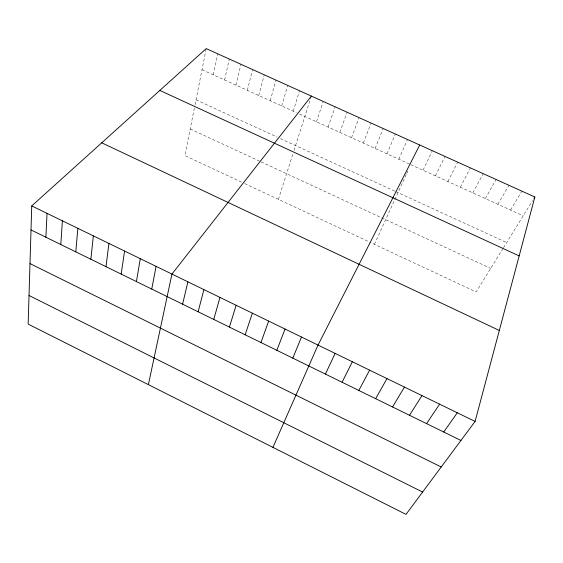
<?xml version="1.0" encoding="UTF-8"?>
<svg xmlns="http://www.w3.org/2000/svg" width="563" height="563" viewBox="0 0 563 563"><rect width="100%" height="100%" fill="white"/><g stroke="black" fill="none" stroke-linecap="round" stroke-linejoin="round"><path stroke-width="0.42" stroke-dasharray="2.81 2.11" d="M194.355 108.075L184.882 155.585L241.731 182.201M195.016 104.774L206.213 48.615M213.286 74.844L217.74 53.816M224.602 79.988L229.31 59.038M235.953 85.154L240.915 64.281M247.34 90.333L252.555 69.538M258.769 95.527L264.237 74.809M270.233 100.742L275.961 80.101M281.732 105.971L287.721 85.414M293.267 111.221L299.516 90.742M278.389 199.365L293.02 153.537M294.034 150.349L311.093 96.899M316.462 121.763L323.232 101.446M328.109 127.062L335.154 106.829M339.799 132.382L347.111 112.227M351.53 137.717L359.11 117.646M363.297 143.065L371.144 123.079M375.099 148.435L383.227 128.533M386.943 153.826L395.346 134.008M398.829 159.223L407.506 139.497M374.43 244.335L406.409 174.178M406.775 173.383L407.858 170.997M423.08 170.258L432.321 150.701M435.445 175.881L444.981 156.415M447.859 181.525L457.684 162.151M460.309 187.19L470.436 167.908M472.807 192.87L483.223 173.686M485.348 198.57L496.066 179.477M497.931 204.299L508.945 185.297M510.557 210.034L521.873 191.131M503.055 248.431L476.157 291.958L369.807 242.167M503.512 247.699L532.612 200.611M202.004 69.713L296.356 112.621M299.446 114.029L409.16 163.924M410.751 164.649L523.224 215.798M196.001 99.813L277.186 137.112M280.374 138.582L394.93 191.216M395.698 191.568L506.686 242.562M190.188 128.955L260.317 161.497M261.084 161.855L490.711 268.403M244.708 183.594L369.032 241.809"/><path stroke-width="0.84" d="M31.739 205.924L28.15 324.091L406 514.385L475.095 421.42L534.85 196.994L206.213 48.615L31.739 205.924L475.095 421.42M45.87 237.227L47.039 213.363M60.797 244.532L62.409 220.83M75.794 251.872L77.842 228.332M90.854 259.247L93.352 235.869M105.978 266.651L108.926 243.441M121.172 274.09L124.578 251.049M136.429 281.563L140.293 258.691M151.75 289.065L156.085 266.362M148.386 384.642L171.947 274.075L311.36 96.083M182.609 304.175L187.88 281.817M198.141 311.775L203.89 289.6M213.743 319.418L219.971 297.419M229.408 327.089L236.129 305.273M245.151 334.795L252.358 313.162M260.958 342.536L268.664 321.086M276.841 350.313L285.047 329.045M292.795 358.124L301.501 337.047M272.928 447.367L318.032 345.084L419.709 145.008M325.407 374.092L335.147 353.402M342.072 382.249L352.347 361.756M358.814 390.448L369.631 370.158M375.641 398.688L386.992 378.596M392.538 406.965L404.438 387.077M533.956 198.436L534.85 196.994M409.519 415.276L421.976 395.599M426.578 423.629L439.597 404.164M443.721 432.025L457.297 412.77M159.829 90.432L519.163 255.912M101.734 142.819L499.311 330.467M31.007 229.943L460.949 440.456M29.987 263.597L441.216 467.001M29.016 295.498L422.609 492.048"/></g></svg>
